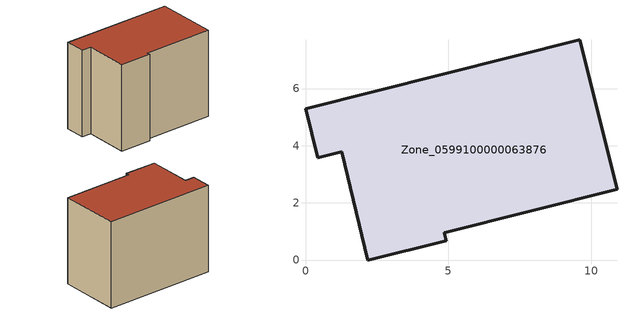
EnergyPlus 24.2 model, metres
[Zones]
Zone_0599100000063876
 floor ground (C_G): 4.86,0.95 4.93,0.68 2.18,0 1.26,3.78 0.43,3.58 0,5.3 9.59,7.7 10.9,2.48 z0
 wall outside (C_F): 9.59,7.7 0,5.3 0.43,3.58 1.26,3.78 2.18,0 4.93,0.68 4.86,0.95 10.9,2.48 9.59,7.7 z0:7.66
 roof outside (C_R): 10.9,2.48 9.59,7.7 0,5.3 0.43,3.58 1.26,3.78 2.18,0 4.93,0.68 4.86,0.95 z7.66
[BUILDING]
Pand.0599100000063876: North Axis=0; Terrain=City; Loads Convergence Tolerance Value=0.04; Temperature Convergence Tolerance Value=0.4; Solar Distribution=FullExterior; Maximum Number of Warmup Days=25; Minimum Number of Warmup Days=1
[Site:Location]
Rotterdam.The.Hague.AP_ZH_NLD Design_Conditions: Latitude=51.96; Longitude=4.45; Time Zone=1; Elevation=-4.5
[SITE:GROUNDTEMPERATURE:BUILDINGSURFACE]
18, 18, 18, 18, 18, 18, 18, 18, 18, 18, 18, 18
[MATERIAL] Thermal Absorptance=0.9; Solar Absorptance=0.7; Visible Absorptance=0.7
Name | Roughness | Thickness | Conductivity | Density | Specific Heat
G.TI.1975-1991 | MediumSmooth | 0.15 | 0.288461 | 540 | 1210
F.TI.1975-1991 | Rough | 0.3 | 0.230769 | 1920 | 840
R.TI.1975-1991 | MediumRough | 0.2 | 0.153846 | 1500 | 1000
[CONSTRUCTION]
C_G: G.TI.1975-1991
C_F: F.TI.1975-1991
C_R: R.TI.1975-1991
[ZONE]
Zone_0599100000063876: Type=1; Multiplier=1; Ceiling Height=Autocalculate; Volume=Autocalculate; Floor Area=autocalculate; Part of Total Floor Area=Yes
[ZONEINFILTRATION:DESIGNFLOWRATE]
Infil_Zone_0599100000063876: Zone or ZoneList or Space or SpaceList=Zone_0599100000063876; Schedule=AlwaysOn; Design Flow Rate Calculation Method=Flow/Area; Flow Rate per Floor Area=0.003; Constant Term Coefficient=1; Temperature Term Coefficient=0; Velocity Term Coefficient=0; Velocity Squared Term Coefficient=0
[HVACTEMPLATE:ZONE:IDEALLOADSAIRSYSTEM]
Zone_0599100000063876: Maximum Heating Supply Air Temperature=50; Minimum Cooling Supply Air Temperature=13; Maximum Heating Supply Air Humidity Ratio=0.0156; Minimum Cooling Supply Air Humidity Ratio=0.0077; Heating Limit=NoLimit; Cooling Limit=NoLimit; Dehumidification Control Type=ConstantSensibleHeatRatio; Cooling Sensible Heat Ratio=0.7; Dehumidification Setpoint=60; Humidification Control Type=None; Humidification Setpoint=30; Outdoor Air Method=None; Outdoor Air Flow Rate per Person=0.00944; Outdoor Air Flow Rate per Zone Floor Area=0; Outdoor Air Flow Rate per Zone=0; Demand Controlled Ventilation Type=None; Outdoor Air Economizer Type=NoEconomizer; Heat Recovery Type=None; Sensible Heat Recovery Effectiveness=0.7; Latent Heat Recovery Effectiveness=0.65
[ZONECONTROL:THERMOSTAT]
ThermostatControl_Zone_0599100000063876: Zone or ZoneList=Zone_0599100000063876; Control Type Schedule=DualSetpointControlType; Control 1=Thermostat_Zone_0599100000063876; Temperature Difference Between Cutout And Setpoint=0
[THERMOSTATSETPOINT:DUALSETPOINT]
Thermostat_Zone_0599100000063876: Heating Setpoint Temperature Schedule=HeatingSetpoint_Zone_0599100000063876; Cooling Setpoint Temperature Schedule=CoolingSetpoint_Zone_0599100000063876
[SCHEDULE:COMPACT]
HeatingSetpoint_Zone_0599100000063876: Through: 12/31, For: AllDays, Until: 24:00, 21
CoolingSetpoint_Zone_0599100000063876: Through: 12/31, For: AllDays, Until: 24:00, 24
DualSetpointControlType: Through: 12/31, For: AllDays, Until: 24:00, 4
AlwaysOn: Through: 12/31, For: AllDays, Until: 24:00, 1
